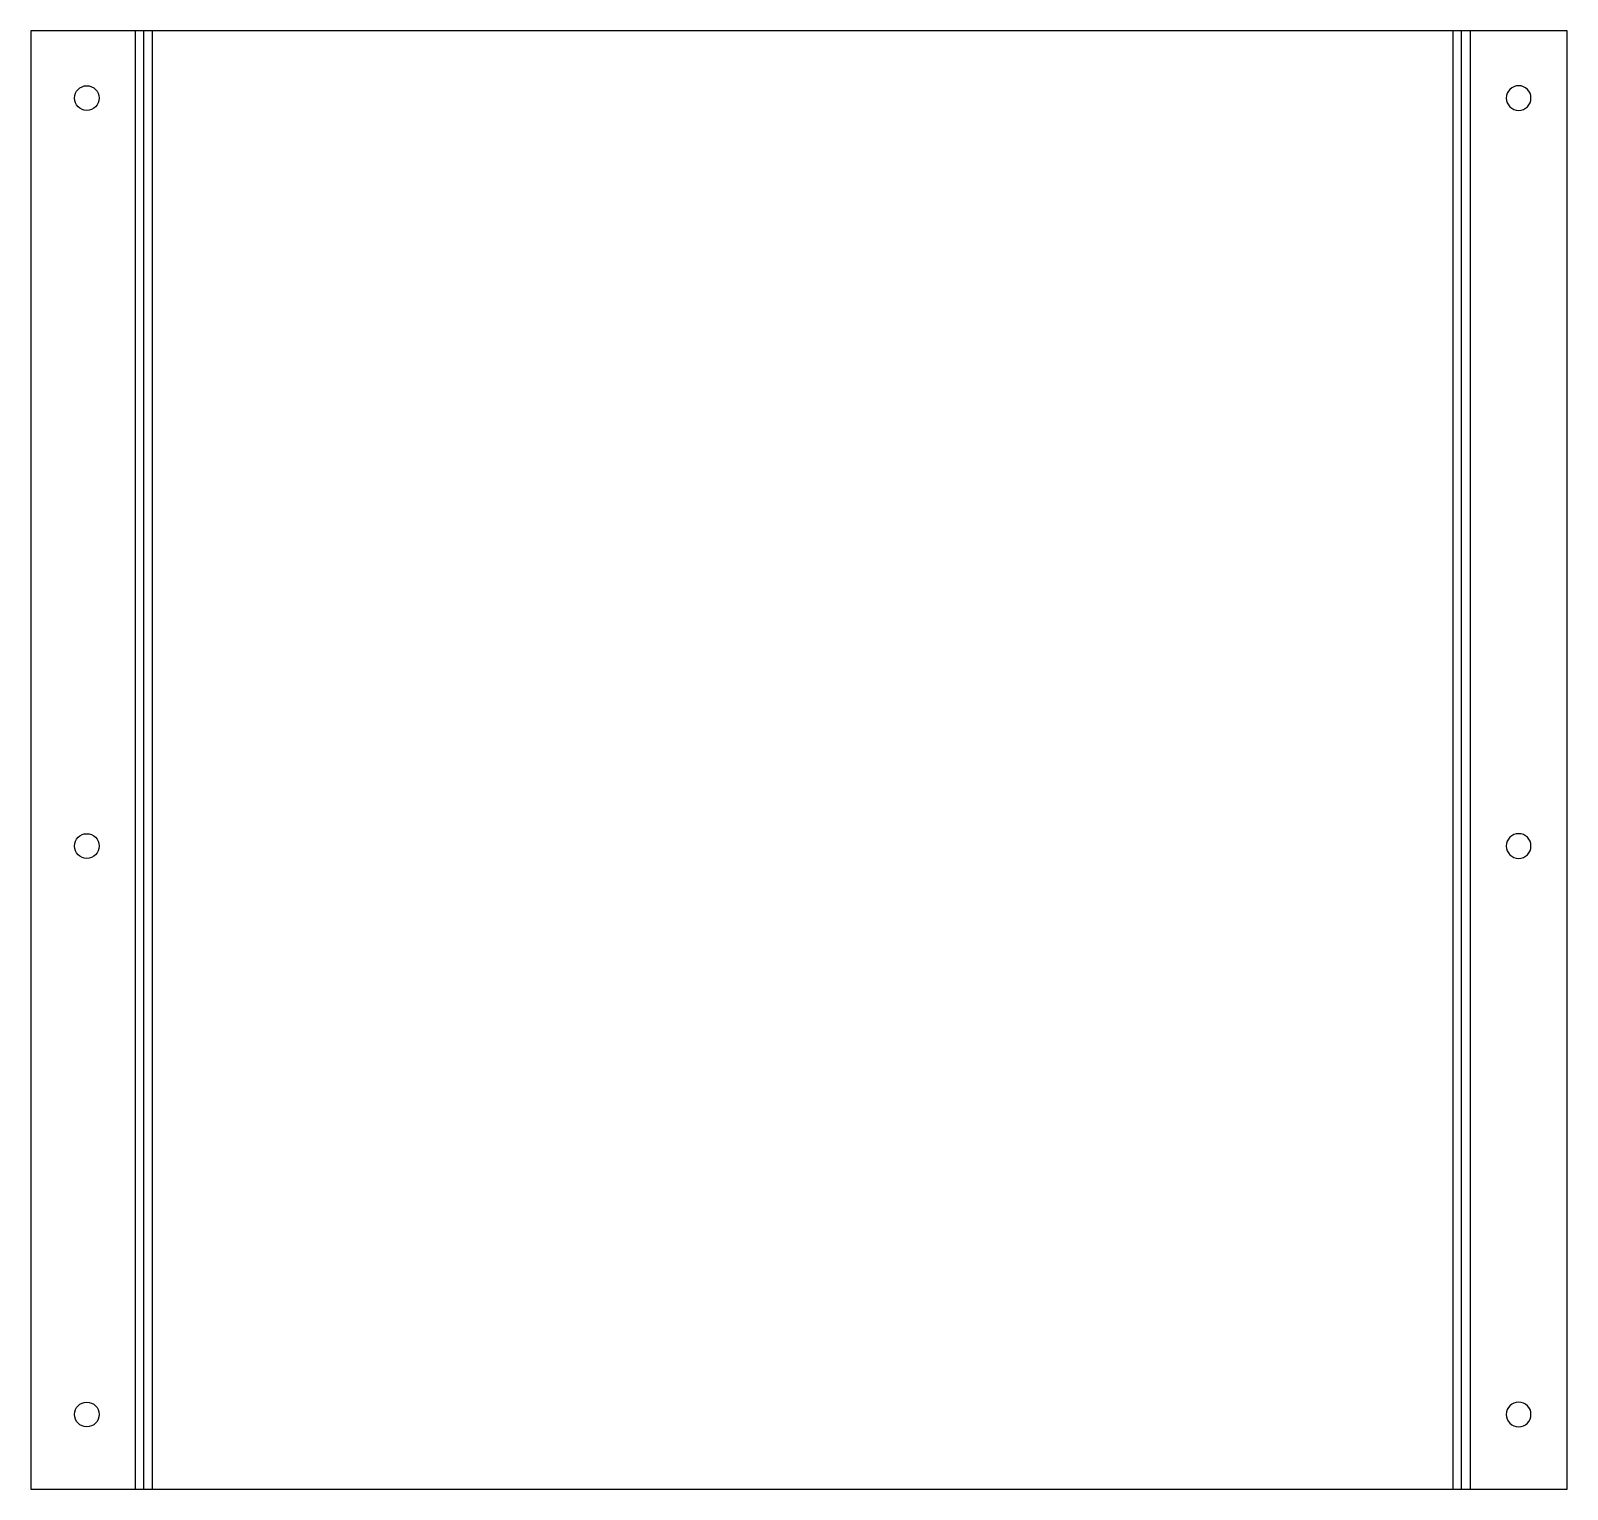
# Model space of a CAD drawing. Header units: millimetres. Extents: x 0 to 206, y 0 to 195.
import ezdxf

# ---------------------------------------------------------------- set-up
doc = ezdxf.new("R2010")
doc.units = ezdxf.units.MM

msp = doc.modelspace()

# ---------------------------------------------------------------- linework, layer by layer
at = {"layer": 'BEND'}
for p, q in [((15.13, 0), (15.13, 195)), ((191.39, 0), (191.39, 195))]:
    msp.add_line(p, q, dxfattribs=at)
at = {"layer": 'BEND_EXTENT'}
for p, q in [((14, 0), (14, 195)), ((16.26, 195), (16.26, 0)), ((190.26, 0), (190.26, 195)), ((192.52, 195), (192.52, 0))]:
    msp.add_line(p, q, dxfattribs=at)
at = {"layer": 'INTERIOR_PROFILES'}
for centre in [(7.5, 186), (7.5, 86), (7.5, 10)]:
    msp.add_circle(centre, 1.65, dxfattribs=at)
at = {"layer": 'INTERIOR_PROFILES', "extrusion": (0, 0, -1)}
for centre in [(-199.02, 186), (-199.02, 86), (-199.02, 10)]:
    msp.add_circle(centre, 1.65, dxfattribs=at)
at = {"layer": 'OUTER_PROFILES'}
msp.add_lwpolyline([(0, 0), (205.52, 0), (205.52, 195), (0, 195)], close=True, dxfattribs=at)

doc.saveas('drawing.dxf')
